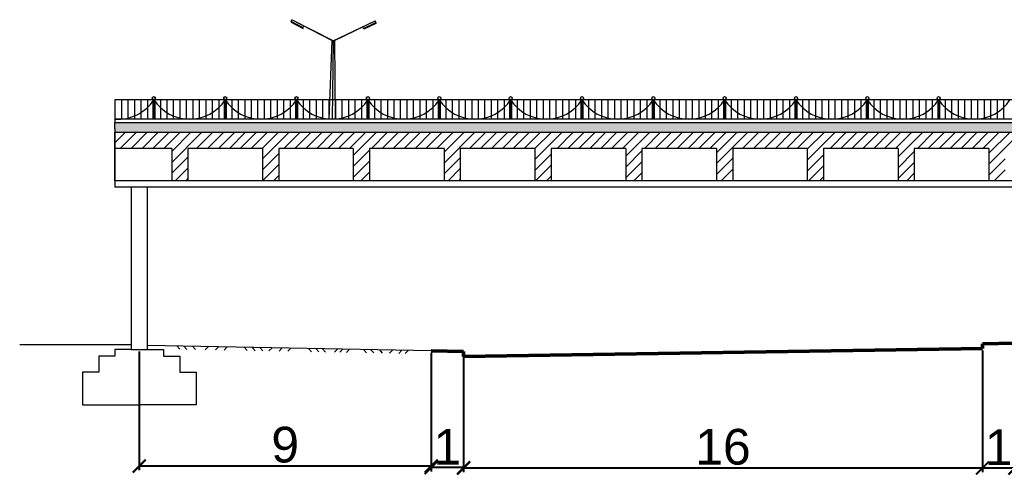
# Model space of a CAD drawing. Header units: millimetres. Extents: x -2123 to 34701, y -1286 to 835.
# Drawn here: x -21.98 to 8.38, y -378.2 to -364.15 of the extents above; entities that cross this region are included whole.
import ezdxf

# ---------------------------------------------------------------- set-up
doc = ezdxf.new("R2010")
doc.units = ezdxf.units.MM
doc.layers.get('0').update_dxf_attribs({"lineweight": 15})
doc.layers.add('RAZMERU', color=7, linetype='Continuous', lineweight=15)
doc.layers.add('поперечник', color=250, linetype='Continuous', lineweight=15)
doc.styles.get("Standard").update_dxf_attribs({"font": 'arial.ttf'})
doc.dimstyles.new('Переход', dxfattribs={"dimscale": 0.1, "dimtxt": 11, "dimasz": 4, "dimexe": 1.25, "dimexo": 0.625, "dimgap": 0.9, "dimtad": 1, "dimtxsty": 'Standard', "dimblk": 'ARCHTICK', "dimcen": 2.5, "dimadec": 0, "dimazin": 0, "dimtfac": 1, "dimtmove": 0, "dimatfit": 3, "dimldrblk": 'ARCHTICK', "dimfxl": 1, "dimarcsym": 0})

# ---------------------------------------------------------------- blocks, each defined once
blk = doc.blocks.new('25')
blk.add_lwpolyline([(0, 0), (0, 600)])
blk = doc.blocks.new('_ArchTick')
at = {"color": 0, "linetype": 'ByBlock', "const_width": 0.15}
blk.add_lwpolyline([(-0.5, -0.5), (0.5, 0.5)], dxfattribs=at)
blk = doc.blocks.new('*D423')
at = {"layer": 'Defpoints', "color": 0, "transparency": 16777216}
for p in [(7.705, -374.289), (8.705, -374.119), (7.705, -377.974)]:
    blk.add_point(p, dxfattribs=at)
at = {"layer": 'RAZMERU', "color": 0, "lineweight": -2, "transparency": 16777216}
for p, q in [((7.705, -374.352), (7.705, -378.099)), ((8.705, -374.182), (8.705, -378.099)), ((8.705, -377.974), (7.705, -377.974))]:
    blk.add_line(p, q, dxfattribs=at)
at = {"layer": 'RAZMERU', "color": 0, "lineweight": -2, "transparency": 16777216, "xscale": 0.4, "yscale": 0.4, "zscale": 0.4, "rotation": 180}
blk.add_blockref('_ArchTick', (7.705, -377.974), dxfattribs=at)
at = {"layer": 'RAZMERU', "color": 0, "lineweight": -2, "transparency": 16777216, "xscale": 0.4, "yscale": 0.4, "zscale": 0.4}
blk.add_blockref('_ArchTick', (8.705, -377.974), dxfattribs=at)
at = {"layer": 'RAZMERU', "color": 0, "transparency": 16777216, "insert": (8.205, -377.332), "char_height": 1.1, "attachment_point": 5}
blk.add_mtext('1', dxfattribs=at)
blk = doc.blocks.new('*D424')
at = {"layer": 'Defpoints', "color": 0, "transparency": 16777216}
for p in [(7.705, -374.289), (-8.295, -374.529), (-8.295, -377.974)]:
    blk.add_point(p, dxfattribs=at)
at = {"layer": 'RAZMERU', "color": 0, "lineweight": -2, "transparency": 16777216}
for p, q in [((7.705, -374.352), (7.705, -378.099)), ((-8.295, -374.592), (-8.295, -378.099)), ((7.705, -377.974), (-8.295, -377.974))]:
    blk.add_line(p, q, dxfattribs=at)
at = {"layer": 'RAZMERU', "color": 0, "lineweight": -2, "transparency": 16777216, "xscale": 0.4, "yscale": 0.4, "zscale": 0.4, "rotation": 180}
blk.add_blockref('_ArchTick', (-8.295, -377.974), dxfattribs=at)
at = {"layer": 'RAZMERU', "color": 0, "lineweight": -2, "transparency": 16777216, "xscale": 0.4, "yscale": 0.4, "zscale": 0.4}
blk.add_blockref('_ArchTick', (7.705, -377.974), dxfattribs=at)
at = {"layer": 'RAZMERU', "color": 0, "transparency": 16777216, "insert": (-0.295, -377.323), "char_height": 1.1, "attachment_point": 5}
blk.add_mtext('16', dxfattribs=at)
blk = doc.blocks.new('*D425')
at = {"layer": 'Defpoints', "color": 0, "transparency": 16777216}
for p in [(-9.295, -374.359), (-8.295, -374.379), (-9.295, -377.958)]:
    blk.add_point(p, dxfattribs=at)
at = {"layer": 'RAZMERU', "color": 0, "lineweight": -2, "transparency": 16777216}
for p, q in [((-9.295, -374.422), (-9.295, -378.083)), ((-8.295, -374.442), (-8.295, -378.083)), ((-8.295, -377.958), (-9.295, -377.958))]:
    blk.add_line(p, q, dxfattribs=at)
at = {"layer": 'RAZMERU', "color": 0, "lineweight": -2, "transparency": 16777216, "xscale": 0.4, "yscale": 0.4, "zscale": 0.4, "rotation": 180}
blk.add_blockref('_ArchTick', (-9.295, -377.958), dxfattribs=at)
at = {"layer": 'RAZMERU', "color": 0, "lineweight": -2, "transparency": 16777216, "xscale": 0.4, "yscale": 0.4, "zscale": 0.4}
blk.add_blockref('_ArchTick', (-8.295, -377.958), dxfattribs=at)
at = {"layer": 'RAZMERU', "color": 0, "transparency": 16777216, "insert": (-8.795, -377.316), "char_height": 1.1, "attachment_point": 5}
blk.add_mtext('1', dxfattribs=at)
blk = doc.blocks.new('*D426')
at = {"layer": 'Defpoints', "color": 0, "transparency": 16777216}
for p in [(-18.295, -374.319), (-9.295, -374.359), (-18.295, -377.91)]:
    blk.add_point(p, dxfattribs=at)
at = {"layer": 'RAZMERU', "color": 0, "lineweight": -2, "transparency": 16777216}
for p, q in [((-18.295, -374.382), (-18.295, -378.035)), ((-9.295, -374.422), (-9.295, -378.035)), ((-9.295, -377.91), (-18.295, -377.91))]:
    blk.add_line(p, q, dxfattribs=at)
at = {"layer": 'RAZMERU', "color": 0, "lineweight": -2, "transparency": 16777216, "xscale": 0.4, "yscale": 0.4, "zscale": 0.4, "rotation": 180}
blk.add_blockref('_ArchTick', (-18.295, -377.91), dxfattribs=at)
at = {"layer": 'RAZMERU', "color": 0, "lineweight": -2, "transparency": 16777216, "xscale": 0.4, "yscale": 0.4, "zscale": 0.4}
blk.add_blockref('_ArchTick', (-9.295, -377.91), dxfattribs=at)
at = {"layer": 'RAZMERU', "color": 0, "transparency": 16777216, "insert": (-13.795, -377.258), "char_height": 1.1, "attachment_point": 5}
blk.add_mtext('9', dxfattribs=at)

msp = doc.modelspace()

# ---------------------------------------------------------------- hatches: boundary and pattern name
h = msp.add_hatch()
h.set_pattern_fill('SACNCR', color=256, scale=0.04, angle=90)
h.set_pattern_definition([(135, (3335.52606, 3593.13166), (-0.0673519209, -0.0673519209), []), (135, (3335.52606, 3593.199015), (-0.0673519209, -0.0673519209), [0, -0.09525])])
h.paths.add_polyline_path([(-19.045, -367.619), (-19.045, -367.519), (-19.045, -367.419), (-19.045, -367.319), (123.565, -367.319), (123.565, -367.619)])
h = msp.add_hatch()
h.set_pattern_fill('ANSI31', color=256, scale=0.075)
h.set_pattern_definition([(45, (3335.52606, 3593.13166), (-0.168379802, 0.168379802), [])])
h.paths.add_polyline_path([(-11.695, -368.119), (-13.995, -368.119), (-13.995, -369.119), (-14.495, -369.119), (-14.495, -368.119), (-16.795, -368.119), (-16.795, -369.119), (-17.295, -369.119), (-17.295, -368.119), (-19.045, -368.119), (-19.045, -367.619), (45.955, -367.619), (45.955, -368.119), (44.805, -368.119), (44.805, -369.119), (44.305, -369.119), (44.305, -368.119), (42.005, -368.119), (42.005, -369.119), (41.505, -369.119), (41.505, -368.119), (39.205, -368.119), (39.205, -369.119), (38.705, -369.119), (38.705, -368.119), (36.405, -368.119), (36.405, -369.119), (35.905, -369.119), (35.905, -368.119), (33.605, -368.119), (33.605, -369.119), (33.105, -369.119), (33.105, -368.119), (30.805, -368.119), (30.805, -369.119), (30.305, -369.119), (30.305, -368.119), (28.005, -368.119), (28.005, -369.119), (27.505, -369.119), (27.505, -368.119), (25.205, -368.119), (25.205, -369.119), (24.705, -369.119), (24.705, -368.119), (22.405, -368.119), (22.405, -369.119), (21.905, -369.119), (21.905, -368.119), (19.605, -368.119), (19.605, -369.119), (19.105, -369.119), (19.105, -368.119), (16.805, -368.119), (16.805, -369.119), (16.305, -369.119), (16.305, -368.119), (14.005, -368.119), (14.005, -369.119), (13.505, -369.119), (13.505, -368.119), (11.205, -368.119), (11.205, -369.119), (10.705, -369.119), (10.705, -368.119), (8.405, -368.119), (8.405, -369.119), (7.905, -369.119), (7.905, -368.119), (5.605, -368.119), (5.605, -369.119), (5.105, -369.119), (5.105, -368.119), (2.805, -368.119), (2.805, -369.119), (2.305, -369.119), (2.305, -368.119), (0.005, -368.119), (0.005, -369.119), (-0.495, -369.119), (-0.495, -368.119), (-2.795, -368.119), (-2.795, -369.119), (-3.295, -369.119), (-3.295, -368.119), (-5.595, -368.119), (-5.595, -369.119), (-6.095, -369.119), (-6.095, -368.119), (-8.395, -368.119), (-8.395, -369.119), (-8.895, -369.119), (-8.895, -368.119), (-11.195, -368.119), (-11.195, -369.119), (-11.695, -369.119)])

# ---------------------------------------------------------------- linework, layer by layer
for p, q in [((-19.045, -367.419), (-19.045, -367.319)), ((-19.045, -367.319), (45.955, -367.319)), ((-19.045, -367.519), (-19.045, -367.419)), ((-17.295, -368.119), (-17.295, -369.119)), ((-16.795, -368.119), (-16.795, -369.119)), ((-14.495, -368.119), (-14.495, -369.119)), ((-13.995, -368.119), (-13.995, -369.119)), ((-11.695, -368.119), (-11.695, -369.119)), ((-11.195, -368.119), (-11.195, -369.119)), ((-8.895, -368.119), (-8.895, -369.119)), ((-8.395, -368.119), (-8.395, -369.119)), ((-6.095, -368.119), (-6.095, -369.119)), ((-5.595, -368.119), (-5.595, -369.119)), ((-3.295, -368.119), (-3.295, -369.119)), ((-2.795, -368.119), (-2.795, -369.119)), ((-0.495, -368.119), (-0.495, -369.119)), ((0.005, -368.119), (0.005, -369.119)), ((2.305, -368.119), (2.305, -369.119)), ((2.805, -368.119), (2.805, -369.119)), ((5.105, -368.119), (5.105, -369.119)), ((5.605, -368.119), (5.605, -369.119)), ((7.905, -368.119), (7.905, -369.119))]:
    msp.add_line(p, q)
for points in [[(45.955, -366.619), (-19.045, -366.619)], [(45.955, -367.219), (-19.045, -367.219), (-19.045, -367.319)], [(-19.045, -367.519), (-19.045, -369.319)], [(-19.045, -369.119), (-19.045, -367.619), (45.955, -367.619)], [(-17.295, -368.119), (-19.045, -368.119)], [(-14.495, -368.119), (-16.795, -368.119)], [(-11.695, -368.119), (-13.995, -368.119)], [(-8.895, -368.119), (-11.195, -368.119)], [(-6.095, -368.119), (-8.395, -368.119)], [(-3.295, -368.119), (-5.595, -368.119)], [(-0.495, -368.119), (-2.795, -368.119)], [(2.305, -368.119), (0.005, -368.119)], [(5.105, -368.119), (2.805, -368.119)], [(7.905, -368.119), (5.605, -368.119)], [(45.955, -369.119), (-19.045, -369.119)], [(45.955, -369.319), (-19.045, -369.319)], [(-18.045, -374.319), (-18.045, -369.319), (-18.545, -369.319), (-18.545, -374.319), (-18.045, -374.319)], [(-18.545, -374.176), (-21.982, -374.176)], [(-18.545, -374.319), (-19.045, -374.319), (-19.045, -374.519), (-19.545, -374.519), (-19.545, -375.019), (-20.045, -375.019), (-20.045, -376.019), (-18.295, -376.019)], [(-18.045, -374.319), (-17.545, -374.319), (-17.545, -374.519), (-17.045, -374.519), (-17.045, -375.019), (-16.545, -375.019), (-16.545, -376.019), (-18.295, -376.019)], [(-9.295, -374.359), (-18.045, -374.191)], [(-17.141, -374.208), (-17.048, -374.31)], [(-16.921, -374.213), (-16.829, -374.314)], [(-16.653, -374.218), (-16.561, -374.32)], [(-16.164, -374.227), (-16.259, -374.325)], [(-15.853, -374.233), (-15.948, -374.331)], [(-15.581, -374.238), (-15.675, -374.337)], [(-15.059, -374.248), (-14.967, -374.35)], [(-14.811, -374.253), (-14.719, -374.355)], [(-14.579, -374.258), (-14.487, -374.359)], [(-14.201, -374.265), (-14.295, -374.363)], [(-13.89, -374.271), (-13.984, -374.369)], [(-13.617, -374.276), (-13.711, -374.374)], [(-13.076, -374.287), (-12.984, -374.388)], [(-12.846, -374.291), (-12.754, -374.393)], [(-12.647, -374.295), (-12.555, -374.397)], [(-12.183, -374.304), (-12.278, -374.402)], [(-12.013, -374.307), (-12.107, -374.405)], [(-11.81, -374.311), (-11.904, -374.409)], [(-11.379, -374.319), (-11.287, -374.421)], [(-11.157, -374.324), (-11.064, -374.425)], [(-10.892, -374.329), (-10.8, -374.431)], [(-10.488, -374.336), (-10.583, -374.435)], [(-10.201, -374.342), (-10.296, -374.44)], [(-10.005, -374.346), (-10.099, -374.444)]]:
    msp.add_lwpolyline(points)
at = {"lineweight": 50}
for points in [[(-9.295, -374.359), (-8.295, -374.379)], [(-8.295, -374.529), (7.705, -374.289)], [(8.705, -374.119), (7.705, -374.139)], [(7.705, -374.139), (7.705, -374.289)], [(-8.295, -374.529), (-8.295, -374.379)]]:
    msp.add_lwpolyline(points, dxfattribs=at)
for centre in [(-17.845, -366.571), (-15.645, -366.571), (-13.445, -366.571), (-11.245, -366.571), (-9.045, -366.571), (-6.845, -366.571), (-4.645, -366.571), (-2.445, -366.571), (-0.245, -366.571), (1.955, -366.571), (4.155, -366.571), (6.355, -366.571)]:
    msp.add_circle(centre, 0.0485)
for centre, start in [((-18.945, -365.911), 265.6164), ((-16.745, -365.911), 212.7791), ((-14.545, -365.911), 212.7791), ((-12.345, -365.911), 212.7791), ((-10.145, -365.911), 212.7791), ((-7.945, -365.911), 212.7791), ((-5.745, -365.911), 212.7791), ((-3.545, -365.911), 212.7791), ((-1.345, -365.911), 212.7791), ((0.855, -365.911), 212.7791), ((3.055, -365.911), 212.7791), ((5.255, -365.911), 212.7791), ((7.455, -365.911), 212.7791)]:
    msp.add_arc(centre, 1.308, start, 327.2209)
at = {"layer": 'поперечник', "color": 7, "lineweight": 15}
for p, q in [((-13.613, -364.204), (-13.614, -364.23)), ((-13.614, -364.23), (-13.244, -364.42)), ((-13.613, -364.204), (-13.586, -364.153)), ((-13.238, -364.4), (-13.613, -364.204)), ((-12.316, -364.799), (-13.588, -364.152)), ((-12.355, -364.796), (-13.588, -364.152)), ((-13.238, -364.4), (-13.227, -364.341)), ((-12.313, -364.799), (-11.023, -364.189)), ((-12.274, -364.797), (-11.023, -364.189)), ((-11.38, -364.427), (-11, -364.242)), ((-10.999, -364.268), (-11.374, -364.447)), ((-11, -364.242), (-11.025, -364.19)), ((-11, -364.242), (-10.999, -364.268)), ((-13.244, -364.42), (-13.238, -364.4)), ((-11.38, -364.427), (-11.389, -364.367)), ((-11.374, -364.447), (-11.38, -364.427)), ((-12.315, -364.805), (-12.35, -367.219)), ((-12.315, -364.805), (-12.35, -367.219))]:
    msp.add_line(p, q, dxfattribs=at)
for points in [[(-12.355, -364.796), (-12.445, -367.219)], [(-12.274, -364.797), (-12.254, -367.219)]]:
    msp.add_lwpolyline(points, dxfattribs=at)

# ---------------------------------------------------------------- block references
at = {"xscale": -0.001, "yscale": 0.001, "zscale": 0.001, "rotation": 180}
for p in [(-19.045, -366.619), (-18.845, -366.619), (-18.645, -366.619), (-18.445, -366.619), (-18.245, -366.619), (-18.045, -366.619), (-17.875, -366.619), (-17.845, -366.619), (-17.815, -366.619), (-17.645, -366.619), (-17.445, -366.619), (-17.245, -366.619), (-17.045, -366.619), (-16.845, -366.619), (-16.645, -366.619), (-16.445, -366.619), (-16.245, -366.619), (-16.045, -366.619), (-15.845, -366.619), (-15.675, -366.619), (-15.645, -366.619), (-15.615, -366.619), (-15.445, -366.619), (-15.245, -366.619), (-15.045, -366.619), (-14.845, -366.619), (-14.645, -366.619), (-14.445, -366.619), (-14.245, -366.619), (-14.045, -366.619), (-13.845, -366.619), (-13.645, -366.619), (-13.475, -366.619), (-13.445, -366.619), (-13.415, -366.619), (-13.245, -366.619), (-13.045, -366.619), (-12.845, -366.619), (-12.645, -366.619), (-12.445, -366.619), (-12.245, -366.619), (-12.045, -366.619), (-11.845, -366.619), (-11.645, -366.619), (-11.445, -366.619), (-11.275, -366.619), (-11.245, -366.619), (-11.215, -366.619), (-11.045, -366.619), (-10.845, -366.619), (-10.645, -366.619), (-10.445, -366.619), (-10.245, -366.619), (-10.045, -366.619), (-9.845, -366.619), (-9.645, -366.619), (-9.445, -366.619), (-9.245, -366.619), (-9.075, -366.619), (-9.045, -366.619), (-9.015, -366.619), (-8.845, -366.619), (-8.645, -366.619), (-8.445, -366.619), (-8.245, -366.619), (-8.045, -366.619), (-7.845, -366.619), (-7.645, -366.619), (-7.445, -366.619), (-7.245, -366.619), (-7.045, -366.619), (-6.875, -366.619), (-6.845, -366.619), (-6.815, -366.619), (-6.645, -366.619), (-6.445, -366.619), (-6.245, -366.619), (-6.045, -366.619), (-5.845, -366.619), (-5.645, -366.619), (-5.445, -366.619), (-5.245, -366.619), (-5.045, -366.619), (-4.845, -366.619), (-4.675, -366.619), (-4.645, -366.619), (-4.615, -366.619), (-4.445, -366.619), (-4.245, -366.619), (-4.045, -366.619), (-3.845, -366.619), (-3.645, -366.619), (-3.445, -366.619), (-3.245, -366.619), (-3.045, -366.619), (-2.845, -366.619), (-2.645, -366.619), (-2.475, -366.619), (-2.445, -366.619), (-2.415, -366.619), (-2.245, -366.619), (-2.045, -366.619), (-1.845, -366.619), (-1.645, -366.619), (-1.445, -366.619), (-1.245, -366.619), (-1.045, -366.619), (-0.845, -366.619), (-0.645, -366.619), (-0.445, -366.619), (-0.275, -366.619), (-0.245, -366.619), (-0.215, -366.619), (-0.045, -366.619), (0.155, -366.619), (0.355, -366.619), (0.555, -366.619), (0.755, -366.619), (0.955, -366.619), (1.155, -366.619), (1.355, -366.619), (1.555, -366.619), (1.755, -366.619), (1.925, -366.619), (1.955, -366.619), (1.985, -366.619), (2.155, -366.619), (2.355, -366.619), (2.555, -366.619), (2.755, -366.619), (2.955, -366.619), (3.155, -366.619), (3.355, -366.619), (3.555, -366.619), (3.755, -366.619), (3.955, -366.619), (4.125, -366.619), (4.155, -366.619), (4.185, -366.619), (4.355, -366.619), (4.555, -366.619), (4.755, -366.619), (4.955, -366.619), (5.155, -366.619), (5.355, -366.619), (5.555, -366.619), (5.755, -366.619), (5.955, -366.619), (6.155, -366.619), (6.325, -366.619), (6.355, -366.619), (6.385, -366.619), (6.555, -366.619), (6.755, -366.619), (6.955, -366.619), (7.155, -366.619), (7.355, -366.619), (7.555, -366.619), (7.755, -366.619), (7.955, -366.619), (8.155, -366.619), (8.355, -366.619)]:
    msp.add_blockref('25', p, dxfattribs=at)

# ---------------------------------------------------------------- dimensions: what is measured, and where the dimension line sits
at = {"layer": 'RAZMERU'}
for base, p1, p2, picture, middle in [((-18.295, -377.91), (-9.295, -374.359), (-18.295, -374.319), '*D426', (-13.795, -377.258)), ((-8.295, -377.974), (7.705, -374.289), (-8.295, -374.529), '*D424', (-0.295, -377.323))]:
    dim = msp.add_linear_dim(base=base, p1=p1, p2=p2, dimstyle='Переход', dxfattribs=at)
    dim.commit()
    dim.dimension.update_dxf_attribs({"geometry": picture, "text_midpoint": middle})
for base, p1, p2, picture, middle in [((-9.295, -377.958), (-8.295, -374.379), (-9.295, -374.359), '*D425', (-8.795, -377.958)), ((7.705, -377.974), (8.705, -374.119), (7.705, -374.289), '*D423', (8.205, -377.974))]:
    dim = msp.add_linear_dim(base=base, p1=p1, p2=p2, dimstyle='Переход', dxfattribs=at)
    dim.commit()
    dim.dimension.update_dxf_attribs({"geometry": picture, "text_midpoint": middle, "dimtype": 160})

doc.saveas('drawing.dxf')
